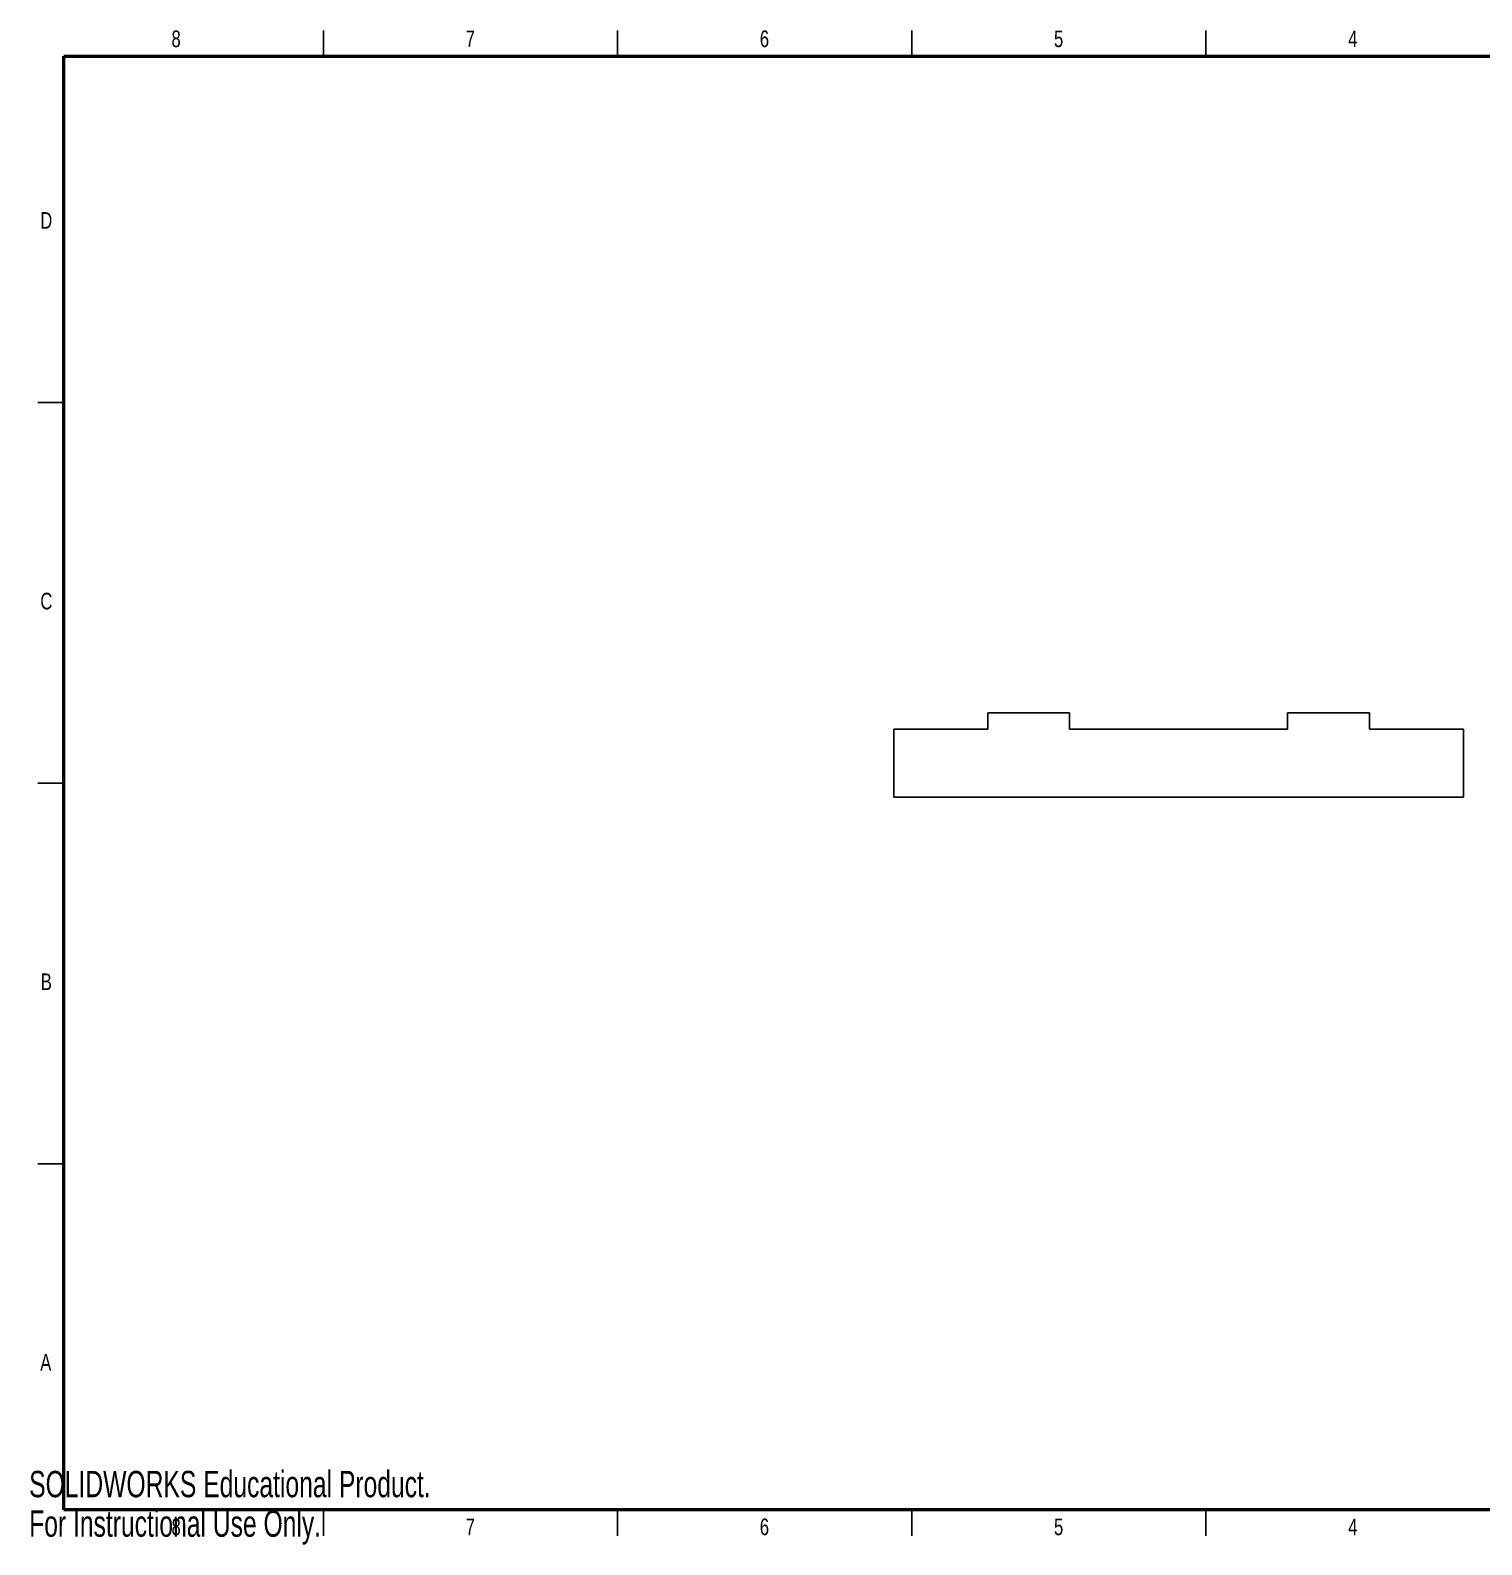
# Model space of a CAD drawing. Header units: inches. Extents: x 0 to 33.9, y 0 to 21.9.
# Drawn here: x 0.02 to 20.99, y 0 to 21.88 of the extents above; entities that cross this region are included whole.
import ezdxf

# ---------------------------------------------------------------- set-up
doc = ezdxf.new("R2010")
doc.units = ezdxf.units.IN
doc.header["$MEASUREMENT"] = 0
doc.styles.add('SLDTEXTSTYLE0', font='TXT', dxfattribs={"width": 0.75})
doc.styles.add('SLDTEXTSTYLE3', font='TXT', dxfattribs={"width": 0.7})

msp = doc.modelspace()

# ---------------------------------------------------------------- linework, layer by layer
at = {"color": 7, "linetype": 'Continuous', "lineweight": 25}
for p, q in [((4.25, 21.5), (4.25, 21.875)), ((8.5, 21.5), (8.5, 21.875)), ((12.75, 21.5), (12.75, 21.875)), ((17, 21.875), (17, 21.5)), ((17, 21.5), (17, 21.875)), ((0.5, 16.5), (0.125, 16.5)), ((13.851, 12.016), (15.032, 12.016)), ((13.851, 11.78), (13.851, 12.016)), ((15.032, 11.78), (15.032, 12.016)), ((18.182, 11.78), (18.182, 12.016)), ((19.363, 12.016), (18.182, 12.016)), ((19.363, 11.78), (19.363, 12.016)), ((12.493, 10.796), (12.493, 11.78)), ((12.493, 11.78), (13.851, 11.78)), ((15.032, 11.78), (18.182, 11.78)), ((19.363, 11.78), (20.721, 11.78)), ((20.721, 10.796), (20.721, 11.78)), ((0.125, 11), (0.5, 11)), ((0.5, 11), (0.125, 11)), ((12.493, 10.796), (20.721, 10.796)), ((0.5, 5.5), (0.125, 5.5)), ((4.25, 0.5), (4.25, 0.125)), ((8.5, 0.5), (8.5, 0.125)), ((12.75, 0.5), (12.75, 0.125)), ((17, 0.125), (17, 0.5)), ((17, 0.5), (17, 0.125))]:
    msp.add_line(p, q, dxfattribs=at)
at = {"color": 7, "linetype": 'Continuous', "lineweight": 50}
for p, q in [((0.5, 0.5), (0.5, 21.5)), ((0.5, 21.5), (33.5, 21.5)), ((33.5, 0.5), (0.5, 0.5))]:
    msp.add_line(p, q, dxfattribs=at)

# ---------------------------------------------------------------- texts
at = {"color": 7, "linetype": 'Continuous', "lineweight": 0, "char_height": 0.24, "attachment_point": 2, "style": 'SLDTEXTSTYLE0'}
for s, insert in [('8', (2.123, 21.873)), ('7', (6.373, 21.873)), ('6', (10.623, 21.873)), ('5', (14.873, 21.873)), ('4', (19.123, 21.873)), ('D', (0.247, 19.249)), ('C', (0.248, 13.749)), ('B', (0.248, 8.249)), ('A', (0.24, 2.749)), ('8', (2.123, 0.373)), ('7', (6.373, 0.373)), ('6', (10.623, 0.373)), ('5', (14.873, 0.373)), ('4', (19.123, 0.373))]:
    msp.add_mtext(s, dxfattribs=dict(at, insert=insert))
at = {"color": 7, "linetype": 'Continuous', "char_height": 0.3806, "attachment_point": 1, "style": 'SLDTEXTSTYLE3'}
for s, insert in [('SOLIDWORKS Educational Product.', (0, 1.062)), ('For Instructional Use Only.', (0, 0.491))]:
    msp.add_mtext(s, dxfattribs=dict(at, insert=insert))

doc.saveas('drawing.dxf')
